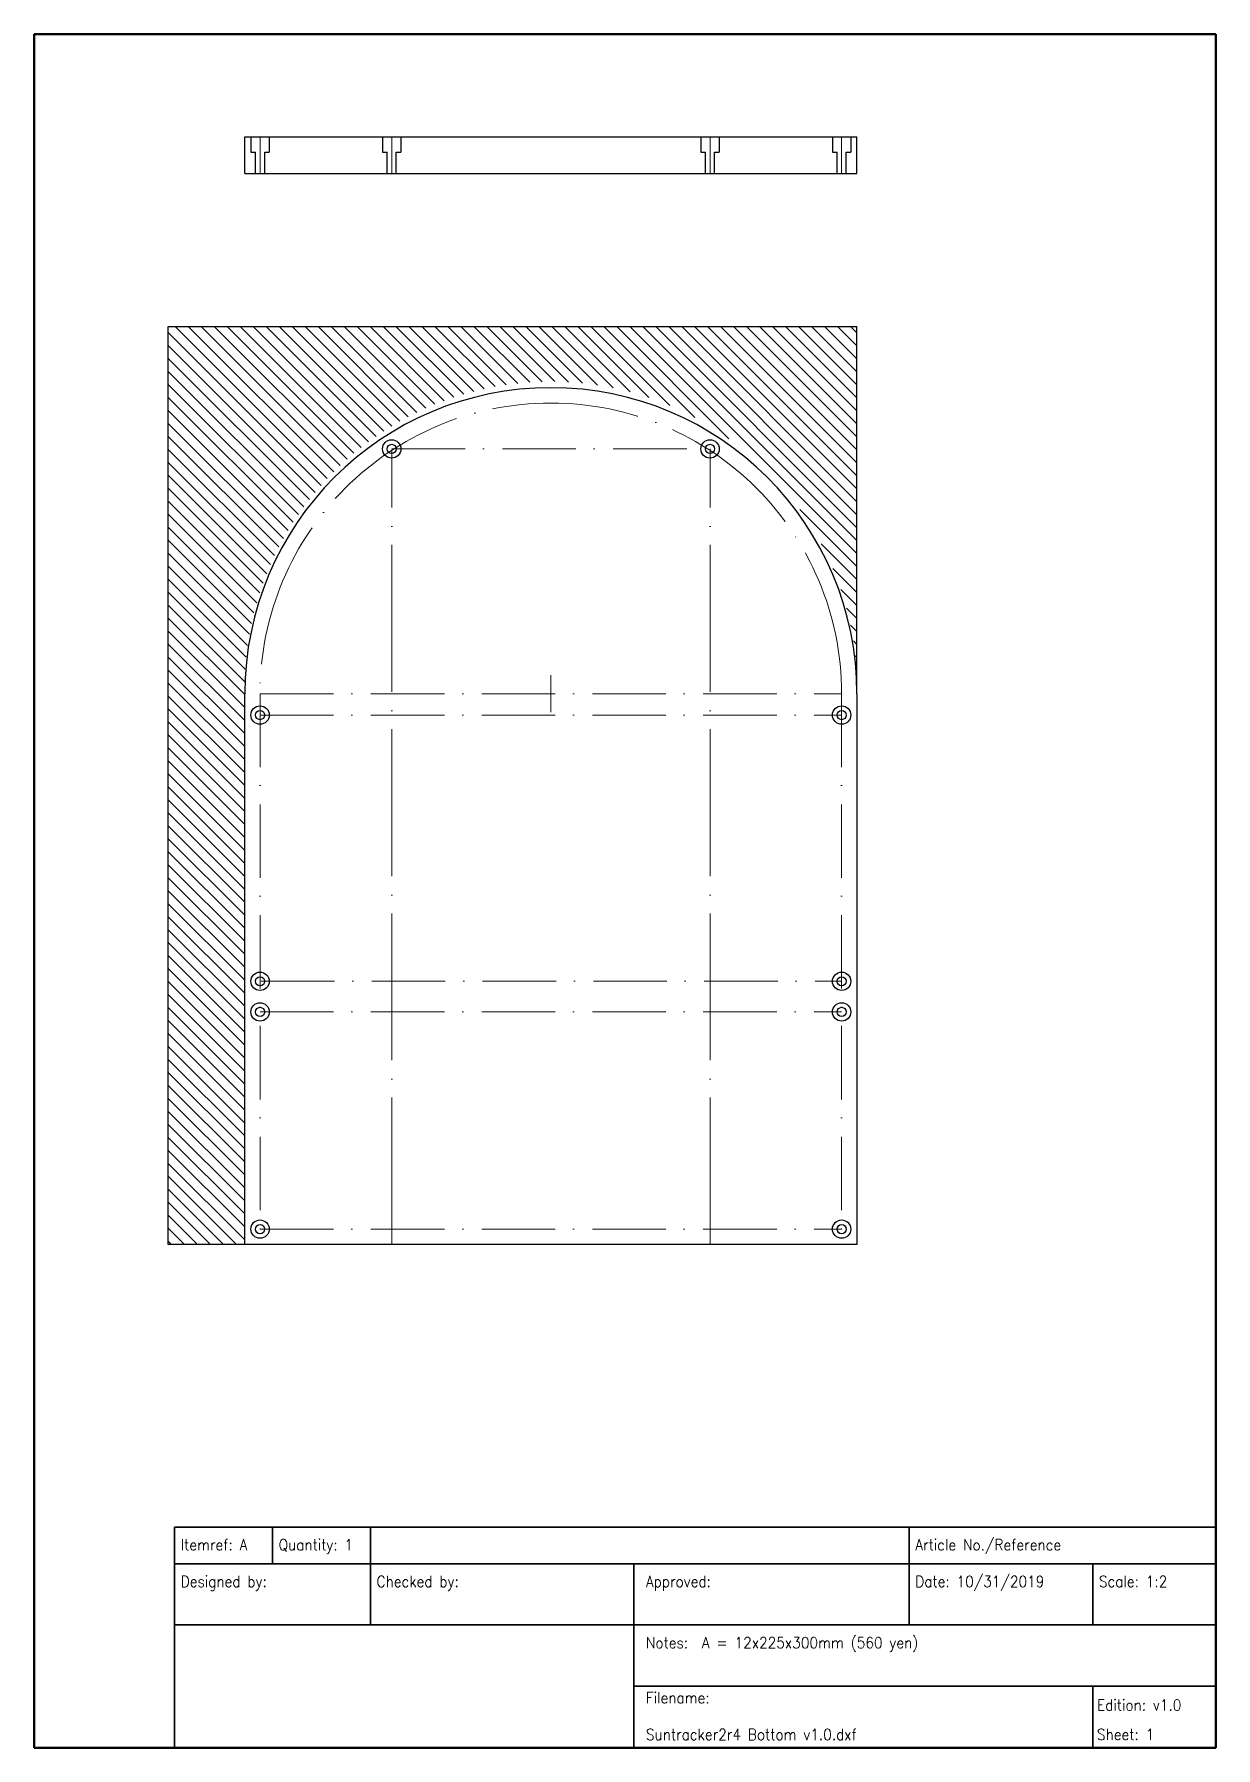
# Model space of a CAD drawing. Header units: millimetres. Extents: x -104 to 89, y -157 to 123.
import ezdxf

# ---------------------------------------------------------------- set-up
doc = ezdxf.new("R2010")
doc.units = ezdxf.units.MM
doc.header["$MEASUREMENT"] = 0
doc.linetypes.add('ACAD_ISO04W100', pattern=[30, 24, -3, 0, -3])
doc.linetypes.add('ACAD_ISO10W100', pattern=[18, 12, -3, 0, -3])
doc.layers.get('0').update_dxf_attribs({"color": 18, "lineweight": 25, "true_color": 0x000000})
for name, color, linetype, lineweight, true_color in [('0 ... Background', 18, 'Continuous', 35, 0x000000), ('0 ... Frame', 18, 'Continuous', 50, 0x000000), ('Bottom Stand ... Construction', 176, 'ACAD_ISO10W100', 13, 0x000080), ('Dimensions', 18, 'Continuous', 25, 0x000000), ('Motor Bridge ... Construction', 176, 'ACAD_ISO10W100', 13, 0x000080), ('Side Stand ... Construction', 18, 'ACAD_ISO04W100', 13, 0x000000), ('Side Stand ... Dimensions', 18, 'Continuous', 13, 0x000000)]:
    doc.layers.add(name, color=color, linetype=linetype, lineweight=lineweight, true_color=true_color)
doc.styles.add('textstyle11', font='Standard')
doc.styles.add('textstyle12', font='Standard')
doc.styles.add('textstyle13', font='Standard')
doc.styles.add('textstyle14', font='Standard')
doc.styles.add('textstyle15', font='Standard')
doc.styles.add('textstyle16', font='Standard')
doc.styles.add('textstyle17', font='Standard')
doc.styles.add('textstyle18', font='Standard')
doc.styles.add('textstyle19', font='Standard')
doc.styles.add('textstyle20', font='Standard')
doc.styles.add('textstyle21', font='Standard')

msp = doc.modelspace()

# ---------------------------------------------------------------- hatches: boundary and pattern name
at = {"layer": 'Side Stand ... Dimensions'}
h = msp.add_hatch(dxfattribs=at)
h.set_pattern_fill('ANSI31', color=256, scale=12, angle=90, style=0, pattern_type=0)
edge = h.paths.add_edge_path(flags=0)
edge.add_line((-40, 75), (30, 75))
edge.add_line((30, 75), (30, 16))
edge.add_arc((-20, 16), 50, 0, 180)
edge.add_line((-70, 16), (-70, -75))
edge.add_line((-70, -75), (-82.5, -75))
edge.add_line((-82.5, -75), (-82.5, 50))
edge.add_line((-82.5, 50), (-82.5, 75))
edge.add_line((-82.5, 75), (-40, 75))

# ---------------------------------------------------------------- linework, layer by layer
for p, q in [((-70, 106), (30, 106)), ((-70, 100), (-70, 106)), ((-69, 106), (-69, 103.5)), ((-66, 106), (-66, 103.5)), ((-47.5, 106), (-47.5, 103.5)), ((-44.5, 106), (-44.5, 103.5)), ((4.5, 106), (4.5, 103.5)), ((7.5, 106), (7.5, 103.5)), ((26, 106), (26, 103.5)), ((29, 106), (29, 103.5)), ((30, 100), (30, 106)), ((-69, 103.5), (-68.25, 103.5)), ((-68.25, 100), (-68.25, 103.5)), ((-66.75, 100), (-66.75, 103.5)), ((-66.75, 103.5), (-66, 103.5)), ((-47.5, 103.5), (-46.75, 103.5)), ((-46.75, 100), (-46.75, 103.5)), ((-45.25, 100), (-45.25, 103.5)), ((-45.25, 103.5), (-44.5, 103.5)), ((4.5, 103.5), (5.25, 103.5)), ((5.25, 100), (5.25, 103.5)), ((6.75, 100), (6.75, 103.5)), ((6.75, 103.5), (7.5, 103.5)), ((26, 103.5), (26.75, 103.5)), ((26.75, 100), (26.75, 103.5)), ((28.25, 100), (28.25, 103.5)), ((28.25, 103.5), (29, 103.5)), ((-70, 100), (30, 100)), ((30, 15), (30, -75)), ((30, -75), (-70, -75))]:
    msp.add_line(p, q)
for centre, radius in [((-46, 55), 1.5), ((6, 55), 1.5), ((-46, 55), 0.75), ((6, 55), 0.75), ((-67.5, 11.5), 1.5), ((-67.5, 11.5), 0.75), ((27.5, 11.5), 1.5), ((27.5, 11.5), 0.75), ((-67.5, -32), 1.5), ((27.5, -32), 1.5), ((-67.5, -32), 0.75), ((27.5, -32), 0.75), ((-67.5, -37), 1.5), ((-67.5, -37), 0.75), ((27.5, -37), 1.5), ((27.5, -37), 0.75), ((-67.5, -72.5), 1.5), ((-67.5, -72.5), 0.75), ((27.5, -72.5), 1.5), ((27.5, -72.5), 0.75)]:
    msp.add_circle(centre, radius)
at = {"layer": '0 ... Background', "linetype": 'Continuous'}
for p, q in [((-81.47, -121.18), (88.53, -121.18)), ((-81.47, -127.18), (-81.47, -121.18)), ((-65.47, -127.18), (-65.47, -121.18)), ((-49.47, -127.18), (-49.47, -121.18)), ((38.53, -127.18), (38.53, -121.18)), ((-81.47, -127.18), (88.53, -127.18)), ((-81.47, -157.18), (-81.47, -127.18)), ((-49.47, -137.18), (-49.47, -127.18)), ((-6.47, -137.18), (-6.47, -127.18)), ((38.53, -137.18), (38.53, -127.18)), ((68.53, -137.18), (68.53, -127.18)), ((-81.47, -137.18), (88.53, -137.18)), ((-6.47, -157.18), (-6.47, -137.18)), ((-6.47, -147.18), (88.53, -147.18)), ((68.53, -157.18), (68.53, -147.18)), ((-6.47, -157.18), (-6.47, -152.18))]:
    msp.add_line(p, q, dxfattribs=at)
at = {"layer": '0 ... Frame'}
for p, q in [((-104.39, -157.24), (-104.39, 122.76)), ((88.61, 122.76), (-104.39, 122.76)), ((88.61, -157.24), (88.61, 122.76)), ((-104.39, -157.24), (88.61, -157.24))]:
    msp.add_line(p, q, dxfattribs=at)
at = {"layer": 'Bottom Stand ... Construction'}
for p, q in [((-67.5, 100), (-67.5, 106)), ((-46, 100), (-46, 106)), ((6, 100), (6, 106)), ((27.5, 100), (27.5, 106)), ((-46, 55), (6, 55)), ((-67.5, 15), (27.49, 15)), ((-67.5, 15), (-67.5, -72.5)), ((27.5, 15), (27.5, -72.5)), ((-67.5, 11.5), (27.5, 11.5)), ((-67.34, -32), (27.5, -32)), ((-67.5, -37), (27.5, -37)), ((-67.5, -72.5), (27.5, -72.5))]:
    msp.add_line(p, q, dxfattribs=at)
at = {"layer": 'Dimensions'}
for p, q in [((-82.5, 50), (-82.5, 75)), ((-82.5, 75), (-40, 75)), ((-40, 75), (30, 75)), ((30, 15), (30, 75)), ((-82.5, -75), (-82.5, 50)), ((-70, -75), (-70, 15)), ((-70, -75), (-82.5, -75))]:
    msp.add_line(p, q, dxfattribs=at)
msp.add_arc((-20, 15), 50, 0, 180, dxfattribs=at)
at = {"layer": 'Motor Bridge ... Construction'}
msp.add_line((-20, 12), (-20, 18), dxfattribs=at)
at = {"layer": 'Side Stand ... Construction'}
for p, q in [((-46, -75), (-46, 54.89)), ((6, -75), (6, 55))]:
    msp.add_line(p, q, dxfattribs=at)
msp.add_arc((-20, 15), 47.5, 0, 180, dxfattribs=at)

# ---------------------------------------------------------------- texts
at = {"layer": '0 ... Background', "linetype": 'Continuous', "lineweight": 25, "char_height": 1.8, "attachment_point": 1}
for s, insert, width, style in [('Itemref: A', (-80.47, -123.18), 100, 'textstyle12'), ('Quantity: 1', (-64.47, -123.18), 100, 'textstyle13'), ('Article No./Reference', (39.53, -123.18), 100, 'textstyle14'), ('Designed by:', (-80.47, -129.18), 100, 'textstyle15'), ('Checked by:', (-48.47, -129.18), 100, 'textstyle16'), ('Approved:\\P\\P', (-4.47, -129.18), 100, 'textstyle17'), ('Date: 10/31/2019', (39.53, -129.18), 100, 'textstyle19'), ('Scale: 1:2', (69.53, -129.18), 100, 'textstyle20'), ('Notes:\\~\\~A = 12x225x300mm (560 yen)', (-4.47, -139.18), 200, 'textstyle11'), ('Filename:\\P\\PSuntracker2r4 Bottom v1.0.dxf', (-4.47, -148.18), 100, 'textstyle18')]:
    msp.add_mtext(s, dxfattribs=dict(at, insert=insert, width=width, style=style))
at = {"layer": '0 ... Background', "linetype": 'Continuous', "lineweight": 25, "insert": (69.22, -149.37), "char_height": 1.8, "width": 100, "attachment_point": 1, "line_spacing_factor": 0.8, "style": 'textstyle21'}
msp.add_mtext('Edition: v1.0\\P\\PSheet: 1', dxfattribs=at)

doc.saveas('drawing.dxf')
